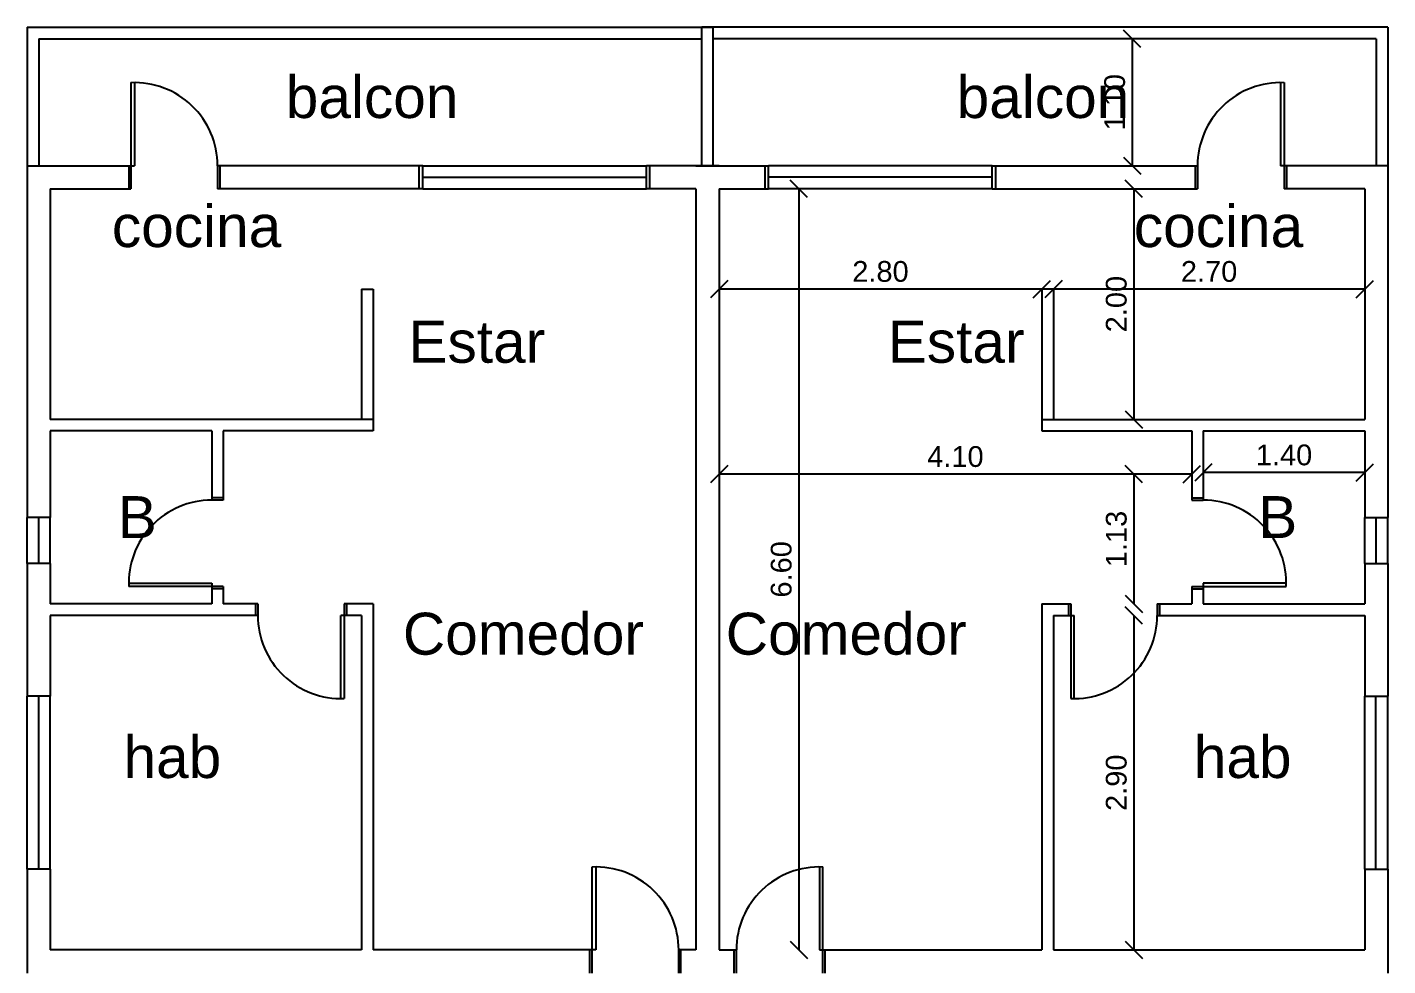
# Model space of a CAD drawing. Header units: millimetres. Extents: x 2359 to 2651, y 2020 to 2122.
# Drawn here: x 2448.3 to 2460.1, y 2090.2 to 2098.34 of the extents above; entities that cross this region are included whole.
import ezdxf

# ---------------------------------------------------------------- set-up
doc = ezdxf.new("R2010")
doc.units = ezdxf.units.MM
doc.layers.get('0').update_dxf_attribs({"color": 4})
doc.styles.get("Standard").update_dxf_attribs({"font": 'arial.ttf'})
doc.dimstyles.new('Para Interiores', dxfattribs={"dimtxt": 0.18, "dimasz": 0.15, "dimexe": 0.18, "dimexo": 0.0625, "dimgap": 0.06, "dimtad": 1, "dimzin": 4, "dimdsep": 46, "dimtxsty": 'Standard', "dimblk": 'OBLIQUE', "dimcen": 1, "dimse1": 1, "dimse2": 1, "dimclrd": 2, "dimadec": 0, "dimazin": 0, "dimtfac": 1, "dimtofl": 0, "dimtmove": 0, "dimatfit": 3, "dimfxl": 1, "dimtolj": 1, "dimtzin": 0, "dimarcsym": 1})

# ---------------------------------------------------------------- blocks, each defined once
blk = doc.blocks.new('_Oblique')
at = {"color": 0, "linetype": 'ByBlock', "lineweight": -2}
blk.add_line((-0.5, -0.5), (0.5, 0.5), dxfattribs=at)
blk = doc.blocks.new('*D64')
at = {"color": 2, "lineweight": -2, "transparency": 16777216}
blk.add_line((2459.898, 2096.07), (2457.198, 2096.07), dxfattribs=at)
at = {"layer": 'Defpoints', "color": 0, "transparency": 16777216}
for p in [(2459.898, 2096.448), (2457.198, 2096.07), (2457.198, 2095.389)]:
    blk.add_point(p, dxfattribs=at)
at = {"color": 2, "lineweight": -2, "transparency": 16777216, "xscale": 0.15, "yscale": 0.15, "zscale": 0.15, "rotation": 180}
blk.add_blockref('_Oblique', (2457.198, 2096.07), dxfattribs=at)
at = {"color": 2, "lineweight": -2, "transparency": 16777216, "xscale": 0.15, "yscale": 0.15, "zscale": 0.15}
blk.add_blockref('_Oblique', (2459.898, 2096.07), dxfattribs=at)
at = {"color": 0, "transparency": 16777216, "insert": (2458.548, 2096.222), "char_height": 0.18, "attachment_point": 5}
blk.add_mtext('\\A1;2.70', dxfattribs=at)
blk = doc.blocks.new('*D60')
at = {"color": 2, "lineweight": -2, "transparency": 16777216}
blk.add_line((2457.098, 2096.07), (2454.298, 2096.07), dxfattribs=at)
at = {"layer": 'Defpoints', "color": 0, "transparency": 16777216}
for p in [(2454.298, 2096.07), (2457.098, 2096.07), (2454.298, 2095.349)]:
    blk.add_point(p, dxfattribs=at)
at = {"color": 2, "lineweight": -2, "transparency": 16777216, "xscale": 0.15, "yscale": 0.15, "zscale": 0.15, "rotation": 180}
blk.add_blockref('_Oblique', (2454.298, 2096.07), dxfattribs=at)
at = {"color": 2, "lineweight": -2, "transparency": 16777216, "xscale": 0.15, "yscale": 0.15, "zscale": 0.15}
blk.add_blockref('_Oblique', (2457.098, 2096.07), dxfattribs=at)
at = {"color": 0, "transparency": 16777216, "insert": (2455.698, 2096.222), "char_height": 0.18, "attachment_point": 5}
blk.add_mtext('\\A1;2.80', dxfattribs=at)
blk = doc.blocks.new('*D65')
at = {"color": 2, "lineweight": -2, "transparency": 16777216}
blk.add_line((2457.881, 2098.24), (2457.881, 2097.14), dxfattribs=at)
at = {"layer": 'Defpoints', "color": 0, "transparency": 16777216}
for p in [(2457.123, 2098.24), (2457.123, 2097.14), (2457.881, 2097.14)]:
    blk.add_point(p, dxfattribs=at)
at = {"color": 2, "lineweight": -2, "transparency": 16777216, "xscale": 0.15, "yscale": 0.15, "zscale": 0.15}
for p, rotation in [((2457.881, 2098.24), 90), ((2457.881, 2097.14), 270)]:
    blk.add_blockref('_Oblique', p, dxfattribs=dict(at, rotation=rotation))
at = {"color": 0, "transparency": 16777216, "insert": (2457.73, 2097.69), "char_height": 0.18, "attachment_point": 5, "rotation": 90}
blk.add_mtext('\\A1;1.10', dxfattribs=at)
blk = doc.blocks.new('*D66')
at = {"color": 2, "lineweight": -2, "transparency": 16777216}
blk.add_line((2457.896, 2096.94), (2457.896, 2094.94), dxfattribs=at)
at = {"layer": 'Defpoints', "color": 0, "transparency": 16777216}
for p in [(2457.982, 2096.94), (2457.896, 2094.94), (2457.982, 2094.94)]:
    blk.add_point(p, dxfattribs=at)
at = {"color": 2, "lineweight": -2, "transparency": 16777216, "xscale": 0.15, "yscale": 0.15, "zscale": 0.15}
for p, rotation in [((2457.896, 2096.94), 90), ((2457.896, 2094.94), 270)]:
    blk.add_blockref('_Oblique', p, dxfattribs=dict(at, rotation=rotation))
at = {"color": 0, "transparency": 16777216, "insert": (2457.744, 2095.94), "char_height": 0.18, "attachment_point": 5, "rotation": 90}
blk.add_mtext('\\A1;2.00', dxfattribs=at)
blk = doc.blocks.new('*D67')
at = {"color": 2, "lineweight": -2, "transparency": 16777216}
blk.add_line((2457.896, 2094.465), (2457.896, 2093.34), dxfattribs=at)
at = {"layer": 'Defpoints', "color": 0, "transparency": 16777216}
for p in [(2457.896, 2094.465), (2457.896, 2093.34), (2459.463, 2093.34)]:
    blk.add_point(p, dxfattribs=at)
at = {"color": 2, "lineweight": -2, "transparency": 16777216, "xscale": 0.15, "yscale": 0.15, "zscale": 0.15}
for p, rotation in [((2457.896, 2094.465), 90), ((2457.896, 2093.34), 270)]:
    blk.add_blockref('_Oblique', p, dxfattribs=dict(at, rotation=rotation))
at = {"color": 0, "transparency": 16777216, "insert": (2457.744, 2093.903), "char_height": 0.18, "attachment_point": 5, "rotation": 90}
blk.add_mtext('\\A1;1.13', dxfattribs=at)
blk = doc.blocks.new('*D68')
at = {"color": 2, "lineweight": -2, "transparency": 16777216}
blk.add_line((2457.896, 2093.24), (2457.896, 2090.34), dxfattribs=at)
at = {"layer": 'Defpoints', "color": 0, "transparency": 16777216}
for p in [(2457.896, 2093.24), (2457.896, 2090.34), (2459.463, 2090.34)]:
    blk.add_point(p, dxfattribs=at)
at = {"color": 2, "lineweight": -2, "transparency": 16777216, "xscale": 0.15, "yscale": 0.15, "zscale": 0.15}
for p, rotation in [((2457.896, 2093.24), 90), ((2457.896, 2090.34), 270)]:
    blk.add_blockref('_Oblique', p, dxfattribs=dict(at, rotation=rotation))
at = {"color": 0, "transparency": 16777216, "insert": (2457.744, 2091.79), "char_height": 0.18, "attachment_point": 5, "rotation": 90}
blk.add_mtext('\\A1;2.90', dxfattribs=at)
blk = doc.blocks.new('*D69')
at = {"color": 2, "lineweight": -2, "transparency": 16777216}
blk.add_line((2459.898, 2094.479), (2458.498, 2094.479), dxfattribs=at)
at = {"layer": 'Defpoints', "color": 0, "transparency": 16777216}
for p in [(2458.498, 2094.479), (2458.498, 2094.465), (2459.898, 2094.465)]:
    blk.add_point(p, dxfattribs=at)
at = {"color": 2, "lineweight": -2, "transparency": 16777216, "xscale": 0.15, "yscale": 0.15, "zscale": 0.15, "rotation": 180}
blk.add_blockref('_Oblique', (2458.498, 2094.479), dxfattribs=at)
at = {"color": 2, "lineweight": -2, "transparency": 16777216, "xscale": 0.15, "yscale": 0.15, "zscale": 0.15}
blk.add_blockref('_Oblique', (2459.898, 2094.479), dxfattribs=at)
at = {"color": 0, "transparency": 16777216, "insert": (2459.198, 2094.631), "char_height": 0.18, "attachment_point": 5}
blk.add_mtext('\\A1;1.40', dxfattribs=at)
blk = doc.blocks.new('*D61')
at = {"color": 2, "lineweight": -2, "transparency": 16777216}
blk.add_line((2458.398, 2094.465), (2454.298, 2094.465), dxfattribs=at)
at = {"layer": 'Defpoints', "color": 0, "transparency": 16777216}
for p in [(2454.298, 2094.465), (2454.298, 2094.465), (2458.398, 2094.465)]:
    blk.add_point(p, dxfattribs=at)
at = {"color": 2, "lineweight": -2, "transparency": 16777216, "xscale": 0.15, "yscale": 0.15, "zscale": 0.15, "rotation": 180}
blk.add_blockref('_Oblique', (2454.298, 2094.465), dxfattribs=at)
at = {"color": 2, "lineweight": -2, "transparency": 16777216, "xscale": 0.15, "yscale": 0.15, "zscale": 0.15}
blk.add_blockref('_Oblique', (2458.398, 2094.465), dxfattribs=at)
at = {"color": 0, "transparency": 16777216, "insert": (2456.348, 2094.617), "char_height": 0.18, "attachment_point": 5}
blk.add_mtext('\\A1;4.10', dxfattribs=at)
blk = doc.blocks.new('*D70')
at = {"color": 2, "lineweight": -2, "transparency": 16777216}
blk.add_line((2454.99, 2096.94), (2454.99, 2090.34), dxfattribs=at)
at = {"layer": 'Defpoints', "color": 0, "transparency": 16777216}
for p in [(2455.698, 2096.94), (2454.99, 2090.34), (2455.698, 2090.34)]:
    blk.add_point(p, dxfattribs=at)
at = {"color": 2, "lineweight": -2, "transparency": 16777216, "xscale": 0.15, "yscale": 0.15, "zscale": 0.15}
for p, rotation in [((2454.99, 2096.94), 90), ((2454.99, 2090.34), 270)]:
    blk.add_blockref('_Oblique', p, dxfattribs=dict(at, rotation=rotation))
at = {"color": 0, "transparency": 16777216, "insert": (2454.838, 2093.64), "char_height": 0.18, "attachment_point": 5, "rotation": 90}
blk.add_mtext('\\A1;6.60', dxfattribs=at)

msp = doc.modelspace()

# ---------------------------------------------------------------- linework, layer by layer
at = {"color": 4}
for p, q in [((2448.298, 2098.34), (2448.298, 2094.09)), ((2448.298, 2098.34), (2454.248, 2098.34)), ((2454.148, 2097.14), (2454.148, 2098.34)), ((2460.098, 2098.34), (2454.148, 2098.34)), ((2454.148, 2097.14), (2454.148, 2098.34)), ((2454.248, 2097.14), (2454.248, 2098.34)), ((2454.248, 2097.14), (2454.248, 2098.34)), ((2460.098, 2098.34), (2460.098, 2094.09)), ((2448.398, 2098.24), (2454.148, 2098.24)), ((2448.398, 2098.24), (2448.398, 2097.14)), ((2459.998, 2098.24), (2454.248, 2098.24)), ((2459.998, 2098.24), (2459.998, 2097.14)), ((2448.298, 2097.14), (2449.228, 2097.14)), ((2451.728, 2097.14), (2449.948, 2097.14)), ((2454.298, 2097.14), (2453.668, 2097.14)), ((2454.098, 2097.14), (2454.728, 2097.14)), ((2456.668, 2097.14), (2458.448, 2097.14)), ((2460.098, 2097.14), (2459.168, 2097.14)), ((2448.498, 2096.94), (2448.498, 2094.94)), ((2448.498, 2096.94), (2449.198, 2096.94)), ((2451.298, 2096.94), (2449.948, 2096.94)), ((2451.728, 2096.94), (2451.298, 2096.94)), ((2454.098, 2096.94), (2453.668, 2096.94)), ((2454.098, 2096.94), (2454.098, 2090.34)), ((2454.298, 2096.94), (2454.298, 2090.34)), ((2454.298, 2096.94), (2454.728, 2096.94)), ((2456.668, 2096.94), (2457.098, 2096.94)), ((2457.098, 2096.94), (2458.448, 2096.94)), ((2459.898, 2096.94), (2459.198, 2096.94)), ((2459.898, 2096.94), (2459.898, 2094.94)), ((2451.198, 2096.07), (2451.198, 2094.94)), ((2451.198, 2096.07), (2451.298, 2096.07)), ((2451.298, 2096.07), (2451.298, 2094.84)), ((2457.098, 2096.07), (2457.098, 2094.84)), ((2457.198, 2096.07), (2457.098, 2096.07)), ((2457.198, 2096.07), (2457.198, 2094.94)), ((2451.298, 2094.94), (2448.498, 2094.94)), ((2457.098, 2094.94), (2459.898, 2094.94)), ((2448.498, 2094.84), (2448.498, 2094.09)), ((2449.898, 2094.84), (2448.498, 2094.84)), ((2449.898, 2094.84), (2449.898, 2094.24)), ((2451.298, 2094.84), (2449.998, 2094.84)), ((2449.998, 2094.84), (2449.998, 2094.24)), ((2457.098, 2094.84), (2458.398, 2094.84)), ((2458.398, 2094.84), (2458.398, 2094.24)), ((2458.498, 2094.84), (2459.898, 2094.84)), ((2458.498, 2094.84), (2458.498, 2094.24)), ((2459.898, 2094.84), (2459.898, 2094.09)), ((2448.298, 2093.69), (2448.298, 2092.54)), ((2448.498, 2093.69), (2448.498, 2093.34)), ((2459.898, 2093.69), (2459.898, 2093.34)), ((2460.098, 2093.69), (2460.098, 2092.54)), ((2449.898, 2093.52), (2449.898, 2093.34)), ((2449.998, 2093.49), (2449.998, 2093.34)), ((2458.398, 2093.49), (2458.398, 2093.34)), ((2458.498, 2093.52), (2458.498, 2093.34)), ((2449.898, 2093.34), (2448.498, 2093.34)), ((2450.298, 2093.34), (2449.998, 2093.34)), ((2451.298, 2093.34), (2451.048, 2093.34)), ((2451.298, 2093.34), (2451.298, 2090.34)), ((2457.098, 2093.34), (2457.348, 2093.34)), ((2457.098, 2093.34), (2457.098, 2090.34)), ((2458.098, 2093.34), (2458.398, 2093.34)), ((2458.498, 2093.34), (2459.898, 2093.34)), ((2448.498, 2093.24), (2448.498, 2092.54)), ((2450.298, 2093.24), (2448.498, 2093.24)), ((2451.198, 2093.24), (2451.018, 2093.24)), ((2451.198, 2093.24), (2451.198, 2090.34)), ((2457.198, 2093.24), (2457.198, 2090.34)), ((2457.198, 2093.24), (2457.378, 2093.24)), ((2458.098, 2093.24), (2459.898, 2093.24)), ((2459.898, 2093.24), (2459.898, 2092.54)), ((2448.298, 2091.04), (2448.298, 2090.14)), ((2448.498, 2091.04), (2448.498, 2090.34)), ((2459.898, 2091.04), (2459.898, 2090.34)), ((2460.098, 2091.04), (2460.098, 2090.14)), ((2451.198, 2090.34), (2448.498, 2090.34)), ((2453.228, 2090.34), (2451.298, 2090.34)), ((2454.098, 2090.34), (2453.948, 2090.34)), ((2454.298, 2090.34), (2454.448, 2090.34)), ((2455.168, 2090.34), (2457.098, 2090.34)), ((2457.198, 2090.34), (2459.898, 2090.34))]:
    msp.add_line(p, q, dxfattribs=at)
at = {"color": 7}
for p, q in [((2449.198, 2097.86), (2449.198, 2096.94)), ((2449.228, 2097.86), (2449.228, 2097.14)), ((2459.168, 2097.86), (2459.168, 2097.14)), ((2459.198, 2097.86), (2459.198, 2096.94)), ((2449.178, 2097.14), (2449.178, 2096.94)), ((2449.948, 2097.14), (2449.948, 2096.94)), ((2449.968, 2097.14), (2449.968, 2096.94)), ((2451.698, 2096.94), (2451.698, 2097.14)), ((2451.728, 2096.94), (2451.728, 2097.14)), ((2453.668, 2096.94), (2453.668, 2097.14)), ((2453.698, 2096.94), (2453.698, 2097.14)), ((2454.698, 2096.94), (2454.698, 2097.14)), ((2454.728, 2096.94), (2454.728, 2097.14)), ((2456.668, 2096.94), (2456.668, 2097.14)), ((2456.698, 2096.94), (2456.698, 2097.14)), ((2458.428, 2097.14), (2458.428, 2096.94)), ((2458.448, 2097.14), (2458.448, 2096.94)), ((2459.218, 2097.14), (2459.218, 2096.94)), ((2449.998, 2094.26), (2449.898, 2094.26)), ((2449.998, 2094.24), (2449.898, 2094.24)), ((2458.398, 2094.26), (2458.498, 2094.26)), ((2458.398, 2094.24), (2458.498, 2094.24)), ((2448.498, 2094.09), (2448.298, 2094.09)), ((2459.898, 2094.09), (2460.098, 2094.09)), ((2448.498, 2093.69), (2448.298, 2093.69)), ((2459.898, 2093.69), (2460.098, 2093.69)), ((2449.178, 2093.52), (2449.898, 2093.52)), ((2449.998, 2093.49), (2449.178, 2093.49)), ((2449.998, 2093.47), (2449.898, 2093.47)), ((2458.398, 2093.49), (2459.217, 2093.49)), ((2458.398, 2093.47), (2458.498, 2093.47)), ((2459.218, 2093.52), (2458.498, 2093.52)), ((2450.278, 2093.34), (2450.278, 2093.24)), ((2450.298, 2093.34), (2450.298, 2093.24)), ((2451.048, 2093.34), (2451.048, 2092.521)), ((2451.068, 2093.34), (2451.068, 2093.24)), ((2457.328, 2093.34), (2457.328, 2093.24)), ((2457.348, 2093.34), (2457.348, 2092.521)), ((2458.098, 2093.34), (2458.098, 2093.24)), ((2458.118, 2093.34), (2458.118, 2093.24)), ((2451.018, 2092.52), (2451.018, 2093.24)), ((2457.378, 2092.52), (2457.378, 2093.24)), ((2448.498, 2092.54), (2448.298, 2092.54)), ((2459.898, 2092.54), (2460.098, 2092.54)), ((2448.498, 2091.04), (2448.298, 2091.04)), ((2453.198, 2090.14), (2453.198, 2091.06)), ((2453.228, 2091.06), (2453.228, 2090.34)), ((2455.168, 2091.06), (2455.168, 2090.34)), ((2455.198, 2090.14), (2455.198, 2091.06)), ((2459.898, 2091.04), (2460.098, 2091.04)), ((2453.178, 2090.14), (2453.178, 2090.34)), ((2453.948, 2090.14), (2453.948, 2090.34)), ((2453.968, 2090.14), (2453.968, 2090.34)), ((2454.428, 2090.14), (2454.428, 2090.34)), ((2454.448, 2090.14), (2454.448, 2090.34)), ((2455.218, 2090.14), (2455.218, 2090.34))]:
    msp.add_line(p, q, dxfattribs=at)
at = {"color": 102}
for p, q in [((2451.728, 2097.14), (2453.668, 2097.14)), ((2456.668, 2097.14), (2454.728, 2097.14)), ((2451.728, 2097.04), (2453.668, 2097.04)), ((2456.668, 2097.04), (2454.728, 2097.04)), ((2451.728, 2096.94), (2453.668, 2096.94)), ((2456.668, 2096.94), (2454.728, 2096.94)), ((2448.298, 2093.69), (2448.298, 2094.09)), ((2448.398, 2093.69), (2448.398, 2094.09)), ((2448.498, 2093.69), (2448.498, 2094.09)), ((2459.898, 2093.69), (2459.898, 2094.09)), ((2459.998, 2093.69), (2459.998, 2094.09)), ((2460.098, 2093.69), (2460.098, 2094.09)), ((2448.298, 2091.04), (2448.298, 2092.54)), ((2448.4, 2091.04), (2448.4, 2092.54)), ((2448.498, 2091.04), (2448.498, 2092.54)), ((2459.898, 2091.04), (2459.898, 2092.54)), ((2459.995, 2091.04), (2459.995, 2092.54)), ((2460.098, 2091.04), (2460.098, 2092.54))]:
    msp.add_line(p, q, dxfattribs=at)
at = {"color": 7}
for centre, start, end in [((2449.228, 2097.14), 0, 92.388), ((2459.168, 2097.14), 87.612, 180), ((2449.898, 2093.52), 90, 182.388), ((2458.498, 2093.52), 357.612, 90), ((2451.018, 2093.24), 180, 272.388), ((2457.378, 2093.24), 267.612, 0), ((2453.228, 2090.34), 0, 92.388), ((2455.168, 2090.34), 87.612, 180)]:
    msp.add_arc(centre, 0.72, start, end, dxfattribs=at)

# ---------------------------------------------------------------- texts
at = {"color": 7, "ltscale": 0.05, "char_height": 0.3638}
for s, insert, attachment_point in [('balcon', (2450.54, 2097.917), 1), ('balcon', (2457.856, 2097.917), 3), ('cocina', (2449.032, 2096.798), 1), ('cocina', (2459.364, 2096.798), 3), ('\\PEstar', (2452.79, 2095.426), 9), ('\\PEstar', (2456.947, 2095.426), 9), ('Comedor', (2453.646, 2092.895), 9), ('Comedor', (2456.446, 2092.895), 9), ('hab', (2449.133, 2092.195), 1), ('hab', (2459.263, 2092.195), 3)]:
    msp.add_mtext_dynamic_manual_height_columns(s, width=2.58609, gutter_width=12.5, heights=[0], dxfattribs=dict(at, insert=insert, attachment_point=attachment_point))
at = {"color": 4, "ltscale": 0.05, "char_height": 0.364}
for insert, attachment_point in [((2449.083, 2094.275), 1), ((2459.313, 2094.275), 3)]:
    msp.add_mtext_dynamic_manual_height_columns('B', width=2.58609, gutter_width=12.5, heights=[0], dxfattribs=dict(at, insert=insert, attachment_point=attachment_point))

# ---------------------------------------------------------------- dimensions: what is measured, and where the dimension line sits
at = {"color": 4}
for base, p1, p2, angle, picture, middle in [((2457.881, 2097.14), (2457.123, 2098.24), (2457.123, 2097.14), 90, '*D65', (2457.73, 2097.69)), ((2457.198, 2096.07), (2459.898, 2096.448), (2457.198, 2095.389), 180, '*D64', (2458.548, 2096.222)), ((2457.896, 2090.34), (2457.896, 2093.24), (2459.463, 2090.34), 90, '*D68', (2457.744, 2091.79))]:
    dim = msp.add_linear_dim(base=base, p1=p1, p2=p2, angle=angle, dimstyle='Para Interiores', dxfattribs=at)
    dim.commit()
    dim.dimension.update_dxf_attribs({"geometry": picture, "text_midpoint": middle})
at = {"color": 2}
dim = msp.add_linear_dim(base=(2454.99, 2090.34), p1=(2455.698, 2096.94), p2=(2455.698, 2090.34), angle=90, dimstyle='Para Interiores', dxfattribs=at)
dim.commit()
dim.dimension.update_dxf_attribs({"geometry": '*D70', "text_midpoint": (2454.99, 2093.64), "dimtype": 160})
for base, p1, p2, angle, picture, middle in [((2457.896, 2094.94), (2457.982, 2096.94), (2457.982, 2094.94), 90, '*D66', (2457.744, 2095.94)), ((2454.298, 2096.07), (2457.098, 2096.07), (2454.298, 2095.349), 180, '*D60', (2455.698, 2096.222)), ((2458.498, 2094.479), (2459.898, 2094.465), (2458.498, 2094.465), 180, '*D69', (2459.198, 2094.631)), ((2454.298, 2094.465), (2458.398, 2094.465), (2454.298, 2094.465), 180, '*D61', (2456.348, 2094.617)), ((2457.896140402, 2093.340483467), (2457.896140402, 2094.465483467), (2459.463117787, 2093.340483467), 90, '*D67', (2457.744175873, 2093.902983467))]:
    dim = msp.add_linear_dim(base=base, p1=p1, p2=p2, angle=angle, dimstyle='Para Interiores', dxfattribs=at)
    dim.commit()
    dim.dimension.update_dxf_attribs({"geometry": picture, "text_midpoint": middle})

doc.saveas('drawing.dxf')
